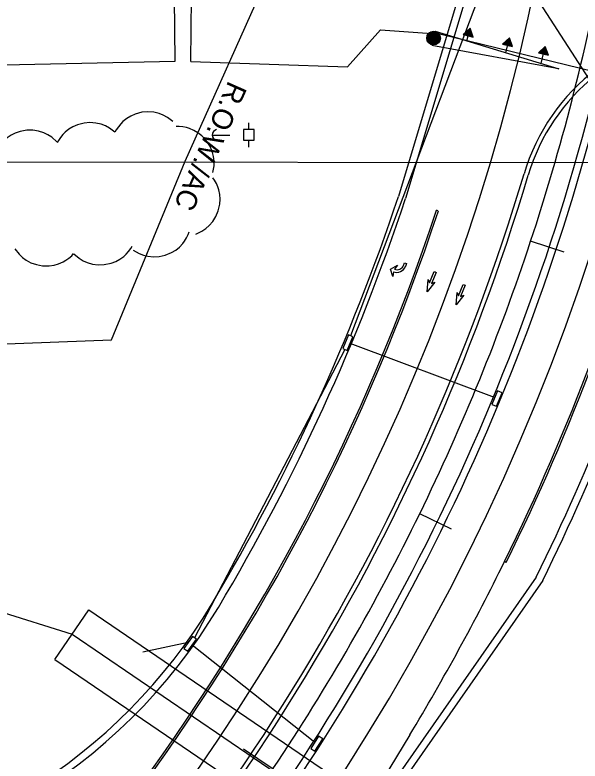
# Model space of a CAD drawing. Extents: x 264955 to 277281, y 268012 to 276549.
# Drawn here: x 275881.2 to 276073.1, y 272421.1 to 272674.5 of the extents above; entities that cross this region are included whole.
import ezdxf

# ---------------------------------------------------------------- set-up
doc = ezdxf.new("R2010")
doc.units = 0
for name, color, linetype in [('Alignment_PR_50 Scale Centerline', 7, 'Continuous'), ('Design_PR_Back of Gutter or Curb line', 7, 'Continuous'), ('Design_PR_EOP', 7, 'Continuous'), ('Design_PR_PMK Dotted Line', 7, 'Continuous'), ('Design_PR_PMK Skip Dash Yellow', 7, 'Continuous'), ('Design_PR_PMK Symbols', 7, 'Continuous'), ('Design_PR_Roadway Notes', 7, 'Continuous'), ('Drainage_PR', 7, 'Continuous'), ('Drainage_PR_Storm Sewer', 7, 'Continuous'), ('Level 13', 7, 'Continuous'), ('Level 30', 7, 'Continuous'), ('Level 32', 7, 'Continuous'), ('Level 40', 7, 'Continuous'), ('Level 52', 7, 'Continuous'), ('Level 9', 7, 'Continuous'), ('ROW_EX_Property Dashed Lines', 7, 'Continuous'), ('Topo_Building', 7, 'Continuous'), ('Topo_Sidewalk', 7, 'Continuous'), ('Topo_Utilities', 7, 'Continuous'), ('Topo_Woods and Brush', 7, 'Continuous')]:
    doc.layers.add(name, color=color, linetype=linetype)

msp = doc.modelspace()

# ---------------------------------------------------------------- linework, layer by layer
at = {"layer": 'Alignment_PR_50 Scale Centerline'}
for p, q in [((276067.73, 272593.87), (276056.34, 272597.63)), ((276029.45, 272499.81), (276018.67, 272505.08)), ((275978.84, 272411.78), (275958.89, 272425.12))]:
    msp.add_line(p, q, dxfattribs=at)
for start, end in [(341.72726, 349.47726), (333.97728, 341.72728), (326.22721, 333.97722)]:
    msp.add_arc((275354.32, 272829.43), 739.3, start, end, dxfattribs=at)
at = {"layer": 'Design_PR_Back of Gutter or Curb line'}
for p, q in [((276054.49, 272756.08), (276011.46, 272612.86)), ((276060.47, 272482.44), (275981.6, 272369.4))]:
    msp.add_line(p, q, dxfattribs=at)
for centre, radius, start, end in [((276121.17, 272600.49), 68.5, 128.6167, 163.3776), ((275354.57, 272829.84), 745.8, 320.30463, 346.32383), ((275354.32, 272829.43), 731.8, 313.16625, 343.37756), ((275342.5, 272835.38), 705, 329.21775, 341.60114), ((275354.32, 272829.43), 786.8, 333.83188, 342.96878), ((275787.22, 272570.75), 187.5, 273.9015, 329.1403)]:
    msp.add_arc(centre, radius, start, end, dxfattribs=at)
at = {"layer": 'Design_PR_EOP'}
for p, q in [((276056.66, 272754.76), (276013.86, 272612.15)), ((276058.23, 272483.54), (275988, 272382.89))]:
    msp.add_line(p, q, dxfattribs=at)
for centre, radius, start, end in [((275354.57, 272829.84), 748.3, 320.30463, 346.42064), ((276121.17, 272600.49), 70, 127.2612, 163.3776), ((275354.32, 272829.43), 730.3, 313.1625, 343.37755), ((275352.6, 272830.75), 696.45, 329.11945, 341.70649), ((275354.32, 272829.43), 784.3, 333.83141, 342.96877), ((275787.22, 272570.75), 190, 271.7594, 329.1401)]:
    msp.add_arc(centre, radius, start, end, dxfattribs=at)
at = {"layer": 'Design_PR_PMK Dotted Line'}
msp.add_line((276015.29, 272429.97), (275987.15, 272383.41), dxfattribs=at)
msp.add_arc((275354.32, 272829.43), 772.3, 328.85302, 333.83141, dxfattribs=at)
at = {"layer": 'Design_PR_PMK Skip Dash Yellow'}
for centre, radius, start, end in [((275354.2, 272830.02), 760.3, 313.2086, 21.33226), ((275354.32, 272829.43), 718.3, 314.57612, 20.35659)]:
    msp.add_arc(centre, radius, start, end, dxfattribs=at)
at = {"layer": 'Design_PR_PMK Symbols'}
msp.add_line((276013.19, 272589.38), (276013.57, 272590.32), dxfattribs=at)
for points in [[(276009.74, 272587.28), (276009.6, 272585.63), (276008.79, 272588.18), (276011.13, 272589.46), (276010.1, 272588.18)], [(276013.57, 272590.32), (276014.24, 272590.05), (276013.87, 272589.11)]]:
    msp.add_lwpolyline(points, dxfattribs=at)
for centre, radius, start, end in [((276010.91, 272590.21), 3.15, 248.1923, 339.6234), ((276011.07, 272590.27), 2.31, 245.2266, 337.1437)]:
    msp.add_arc(centre, radius, start, end, dxfattribs=at)
at = {"layer": 'Drainage_PR'}
for points in [[(275994.07, 272560.57), (275995.99, 272565.19), (275994.45, 272565.82), (275992.53, 272561.21)], [(276044.71, 272541.58), (276046.62, 272546.2), (276045.08, 272546.84), (276043.17, 272542.21)], [(275940, 272458.4), (275942.89, 272462.48), (275941.53, 272463.44), (275938.64, 272459.37)], [(275983.09, 272424.44), (275985.78, 272428.65), (275984.37, 272429.55), (275981.69, 272425.33)]]:
    msp.add_lwpolyline(points, close=True, dxfattribs=at)
at = {"layer": 'Drainage_PR_Storm Sewer'}
for p, q in [((276045.09, 272697.61), (275995.22, 272565.51)), ((276078.6, 272649.09), (276047.21, 272697.78)), ((276044.12, 272544.52), (275995.03, 272562.88)), ((275993.3, 272560.89), (275942.21, 272462.96)), ((275940.09, 272461.41), (275924.62, 272458.04)), ((275983.03, 272427.44), (275941.45, 272460.44))]:
    msp.add_line(p, q, dxfattribs=at)
at = {"layer": 'Level 13'}
for p, q in [((276034.72, 272665.69), (276035.8, 272669.95)), ((276023.98, 272668.97), (276065.89, 272656.18)), ((276047.92, 272661.67), (276049.16, 272666.69)), ((276065.89, 272656.18), (276022.8, 272664.11)), ((276059.92, 272658), (276061.3, 272663.73))]:
    msp.add_line(p, q, dxfattribs=at)
for points in [[(276035.79, 272669.97), (276033.44, 272667.84), (276036.85, 272666.98), (276035.79, 272669.97)], [(276035.27, 272668.14), (276035.14, 272668.17), (276035.39, 272668.47), (276035.55, 272667.89), (276034.85, 272668.08), (276035.46, 272668.74), (276035.71, 272667.76), (276034.52, 272668.06), (276035.55, 272669.08), (276035.98, 272667.56), (276034.23, 272668.01), (276035.64, 272669.39), (276036.27, 272667.41), (276033.86, 272667.99), (276035.71, 272669.71), (276036.58, 272667.19), (276033.71, 272667.87)], [(276023.24, 272664.46), (276024.48, 272664.8), (276022.9, 272664.54), (276025.03, 272665.18), (276022.64, 272664.67), (276025.31, 272665.62), (276022.38, 272664.79), (276025.48, 272665.94), (276022.16, 272664.89), (276025.61, 272666.24), (276021.92, 272665.09), (276025.61, 272666.56), (276021.73, 272665.28), (276025.54, 272666.86), (276021.6, 272665.56), (276025.51, 272667.14), (276021.4, 272665.8), (276025.49, 272667.45), (276021.3, 272666.11), (276025.33, 272667.78), (276021.24, 272666.46), (276025.16, 272667.9), (276021.2, 272666.76), (276025.03, 272668.15), (276021.18, 272667.08), (276024.79, 272668.42), (276021.35, 272667.48), (276024.5, 272668.64), (276021.51, 272667.85), (276023.93, 272668.87), (276021.93, 272668.39), (276023.04, 272668.87)], [(276049.15, 272666.71), (276046.81, 272664.57), (276050.23, 272663.73), (276049.15, 272666.71)], [(276048.64, 272664.88), (276048.51, 272664.91), (276048.76, 272665.21), (276048.93, 272664.63), (276048.22, 272664.81), (276048.82, 272665.48), (276049.08, 272664.51), (276047.89, 272664.8), (276048.92, 272665.82), (276049.35, 272664.3), (276047.6, 272664.75), (276049.01, 272666.13), (276049.64, 272664.16), (276047.23, 272664.72), (276049.07, 272666.45), (276049.95, 272663.94), (276047.09, 272664.6)], [(276061.29, 272663.75), (276058.97, 272661.59), (276062.39, 272660.77), (276061.29, 272663.75)], [(276060.79, 272661.92), (276060.67, 272661.95), (276060.91, 272662.25), (276061.08, 272661.66), (276060.38, 272661.85), (276060.97, 272662.52), (276061.23, 272661.54), (276060.05, 272661.83), (276061.07, 272662.86), (276061.51, 272661.35), (276059.76, 272661.78), (276061.15, 272663.17), (276061.8, 272661.2), (276059.39, 272661.75), (276061.22, 272663.49), (276062.11, 272660.98), (276059.24, 272661.63)]]:
    msp.add_lwpolyline(points, dxfattribs=at)
msp.add_circle((276023.39, 272666.64), 2.34, dxfattribs=at)
at = {"layer": 'Level 30'}
for p, q in [((275938.83, 272624.45), (275938.83, 272624.45)), ((275913.83, 272563.74), (275913.83, 272563.74))]:
    msp.add_line(p, q, dxfattribs=at)
at = {"layer": 'Level 32'}
msp.add_arc((265332.75, 269024.66), 11459.16, 15.162927, 20.935128, dxfattribs=at)
at = {"layer": 'Level 40'}
msp.add_line((275803.8, 272560.12), (275914.08, 272564.15), dxfattribs=at)
msp.add_lwpolyline([(275914.08, 272564.15), (275939.08, 272624.86), (275968.11, 272689.9)], dxfattribs=at)
at = {"layer": 'Level 52'}
for p, q in [((275869.25, 272473.99), (275900.69, 272464.23)), ((275894.84, 272455.65), (275906.32, 272472.5)), ((275906.32, 272472.5), (276047.1, 272376.6)), ((275900.69, 272464.23), (276040.66, 272368.89)), ((275894.84, 272455.65), (276035.63, 272359.75))]:
    msp.add_line(p, q, dxfattribs=at)
at = {"layer": 'Level 9'}
for p, q in [((276025, 272607.98), (276024.37, 272608.18)), ((276048.06, 272488.54), (276047.46, 272488.83))]:
    msp.add_line(p, q, dxfattribs=at)
for points in [[(276021.21, 272580.44), (276021.57, 272584.61), (276022.04, 272583.51), (276023.57, 272587.34), (276023.91, 272587.21)], [(276023.91, 272587.21), (276024.25, 272587.07), (276022.72, 272583.24), (276023.82, 272583.71), (276021.21, 272580.44)], [(276031.02, 272576.07), (276031.38, 272580.23), (276031.85, 272579.13), (276033.39, 272582.96), (276033.72, 272582.83)], [(276033.72, 272582.83), (276034.06, 272582.69), (276032.53, 272578.86), (276033.64, 272579.33), (276031.02, 272576.07)]]:
    msp.add_lwpolyline(points, dxfattribs=at)
for radius, start, end in [(772.3, 333.83141, 344.96444), (772.97, 333.83141, 344.96444), (705.63, 323.14278, 341.72718), (706.3, 323.14278, 341.72718)]:
    msp.add_arc((275354.32, 272829.43), radius, start, end, dxfattribs=at)
at = {"layer": 'ROW_EX_Property Dashed Lines'}
msp.add_line((276118.99, 272624.19), (274357.21, 272626.69), dxfattribs=at)
at = {"layer": 'Topo_Building'}
msp.add_lwpolyline([(275816.68, 272775.85), (275819.16, 272656.35), (275935.68, 272658.77), (275934.37, 272777.16)], close=True, dxfattribs=at)
at = {"layer": 'Topo_Sidewalk'}
msp.add_line((275940.99, 272658.65), (275941.19, 272688.12), dxfattribs=at)
msp.add_lwpolyline([(275940.99, 272658.65), (275994.18, 272656.91), (276005.37, 272669.46), (276025.91, 272667.9), (276177.16, 272631)], dxfattribs=at)
at = {"layer": 'Topo_Utilities'}
for p, q in [((275960.65, 272635.58), (275960.65, 272637.88)), ((275948.25, 272633.68), (275954.18, 272633.68)), ((275960.65, 272629.61), (275960.65, 272631.91))]:
    msp.add_line(p, q, dxfattribs=at)
msp.add_lwpolyline([(275962.49, 272631.91), (275962.49, 272635.58), (275958.81, 272635.58), (275958.81, 272631.91)], close=True, dxfattribs=at)
msp.add_arc((275950.18, 272633.68), 1.94, 104.983, 255.017, dxfattribs=at)
at = {"layer": 'Topo_Woods and Brush'}
for points in [[(275934.88, 272638.29), (275933.03, 272639.69), (275931.62, 272640.45), (275930.21, 272640.99), (275928.37, 272641.43), (275926.39, 272641.58), (275924.36, 272641.41), (275922.1, 272640.82), (275920.56, 272640.13), (275919.2, 272639.29), (275917.92, 272638.25), (275917.18, 272637.5), (275916.38, 272636.53), (275915.67, 272635.47), (275915.21, 272634.63)], [(275915.22, 272634.62), (275913.37, 272636.03), (275911.96, 272636.79), (275910.56, 272637.34), (275908.72, 272637.78), (275906.73, 272637.94), (275904.71, 272637.78), (275902.45, 272637.18), (275900.9, 272636.5), (275899.54, 272635.66), (275898.26, 272634.63), (275897.51, 272633.88), (275896.72, 272632.91), (275896.01, 272631.85), (275895.54, 272631.01)], [(275948.46, 272620.98), (275948.84, 272623.27), (275948.84, 272624.87), (275948.66, 272626.37), (275948.18, 272628.2), (275947.39, 272630.03), (275946.28, 272631.73), (275944.7, 272633.45), (275943.36, 272634.49), (275941.98, 272635.29), (275940.47, 272635.93), (275939.45, 272636.24), (275938.23, 272636.49), (275936.96, 272636.61), (275935.99, 272636.62)], [(275895.49, 272631.39), (275893.76, 272632.93), (275892.42, 272633.8), (275891.06, 272634.46), (275889.26, 272635.05), (275887.3, 272635.36), (275885.26, 272635.36), (275882.97, 272634.95), (275881.37, 272634.38), (275879.94, 272633.66), (275878.59, 272632.73), (275877.78, 272632.04), (275876.91, 272631.14), (275876.12, 272630.14), (275875.59, 272629.34)], [(275942.66, 272600.05), (275944.75, 272601.04), (275946.08, 272601.94), (275947.21, 272602.94), (275948.44, 272604.37), (275949.49, 272606.06), (275950.28, 272607.94), (275950.79, 272610.21), (275950.89, 272611.9), (275950.77, 272613.5), (275950.44, 272615.11), (275950.12, 272616.12), (275949.63, 272617.27), (275949.01, 272618.38), (275948.47, 272619.18)], [(275921.41, 272594.58), (275923.43, 272593.43), (275924.92, 272592.87), (275926.39, 272592.52), (275928.28, 272592.32), (275930.26, 272592.43), (275932.25, 272592.87), (275934.41, 272593.76), (275935.85, 272594.65), (275937.09, 272595.65), (275938.22, 272596.85), (275938.86, 272597.69), (275939.52, 272598.76), (275940.08, 272599.9), (275940.42, 272600.8)], [(275901.25, 272593.34), (275903.02, 272591.85), (275904.39, 272591.02), (275905.77, 272590.4), (275907.59, 272589.87), (275909.56, 272589.61), (275911.59, 272589.68), (275913.87, 272590.16), (275915.45, 272590.77), (275916.85, 272591.53), (275918.19, 272592.5), (275918.97, 272593.22), (275919.81, 272594.14), (275920.57, 272595.16), (275921.07, 272595.98)], [(275881.24, 272595.11), (275882.65, 272593.27), (275883.81, 272592.16), (275885.02, 272591.26), (275886.68, 272590.35), (275888.55, 272589.68), (275890.55, 272589.3), (275892.89, 272589.28), (275894.56, 272589.54), (275896.09, 272589.98), (275897.6, 272590.64), (275898.52, 272591.17), (275899.54, 272591.89), (275900.51, 272592.72), (275901.17, 272593.42)]]:
    msp.add_lwpolyline(points, dxfattribs=at)

# ---------------------------------------------------------------- texts
at = {"layer": 'Design_PR_Roadway Notes'}
msp.add_text('R.O.W./AC', height=7, rotation=246.2106, dxfattribs=at).set_placement((275953.8, 272652.41))

doc.saveas('drawing.dxf')
